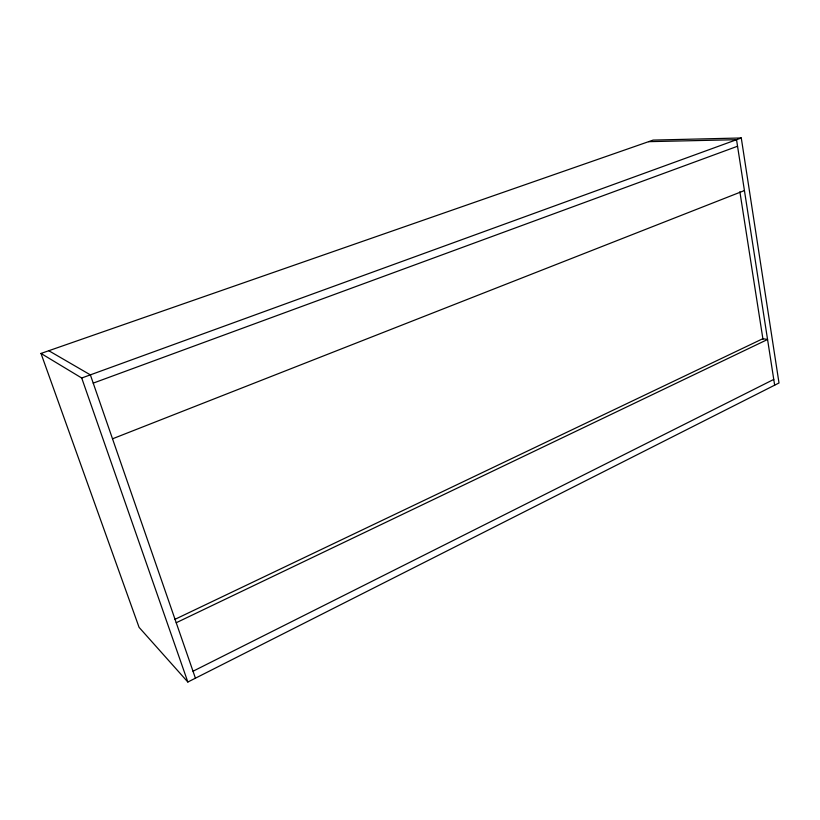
<?xml version="1.0" encoding="UTF-8"?>
<svg xmlns="http://www.w3.org/2000/svg" width="820" height="820" viewBox="0 0 820 820"><rect width="100%" height="100%" fill="white"/><g stroke="black" fill="none" stroke-linecap="round" stroke-linejoin="round"><path stroke-width="1.23" d="M187.841 682.025L779 382.981L741.28 137.975L653.13 140.087L41 353.44L139.072 627.341L187.841 682.025L81.713 378.01L41 353.44M193.018 671.231L773.752 379.424M176.228 622.739L767.561 339.49L762.877 338.691L174.701 619.459M112.514 438.803L744.427 190.558M93.224 383.124L737.549 146.247M81.713 378.01L741.28 137.975M648.589 141.665L736.534 139.697L774.654 385.174M48.8 350.724L90.364 374.863L195.426 678.191M739.876 191.747L762.979 339.357"/></g></svg>
